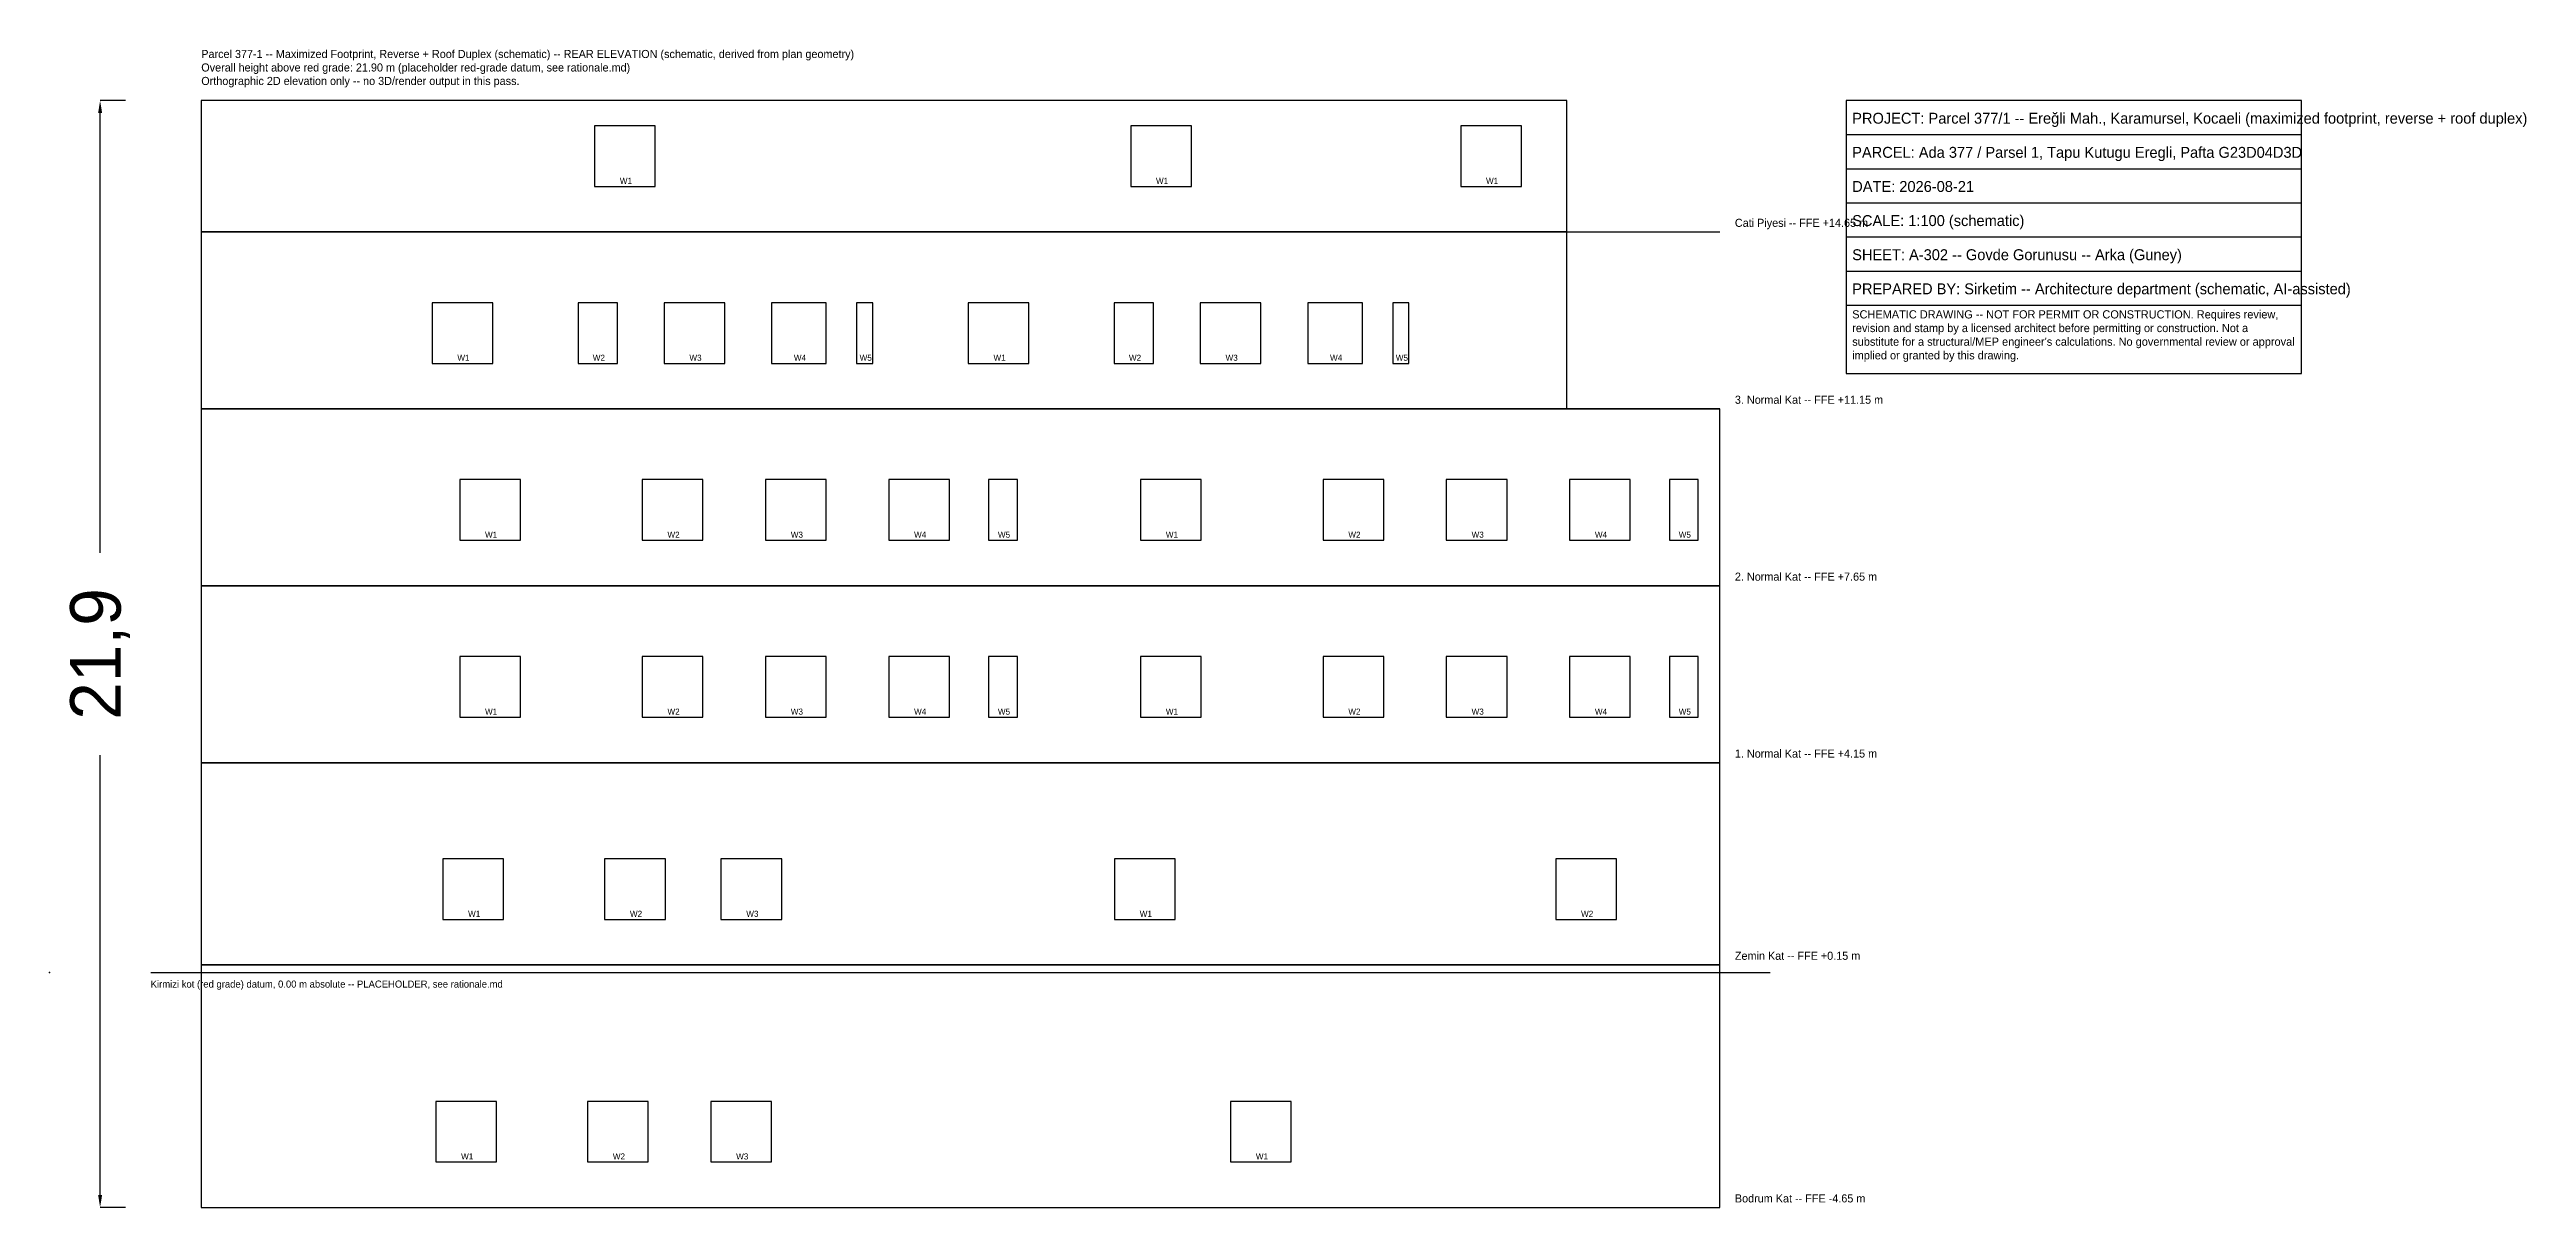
# Model space of a CAD drawing. Header units: metres. Extents: x 0 to 49, y -4.6 to 18.3.
import ezdxf

# ---------------------------------------------------------------- set-up
doc = ezdxf.new("R2010")
doc.units = ezdxf.units.M
for name, color, linetype in [('A-ANNO-DIMS', 6, 'Continuous'), ('A-ANNO-NOTE', 7, 'Continuous'), ('A-ANNO-TTLB', 7, 'Continuous'), ('A-ELEV-GLAZ', 5, 'Continuous'), ('A-ELEV-WALL', 7, 'Continuous'), ('C-TOPO', 1, 'Continuous'), ('Z-DATA-NOPLOT', 8, 'Continuous')]:
    doc.layers.add(name, color=color, linetype=linetype)
doc.dimstyles.get("Standard").update_dxf_attribs({"dimtxt": 2.5, "dimasz": 2.5, "dimexe": 1.25, "dimexo": 0.625, "dimtad": 1, "dimcen": 2.5, "dimazin": 3, "dimtfac": 1, "dimtmove": 0, "dimatfit": 3})

# ---------------------------------------------------------------- blocks, each defined once
blk = doc.blocks.new('_CLOSEDFILLED')
at = {"color": 0, "linetype": 'BYBLOCK'}
blk.add_solid([(-1, 0.16), (0, 0), (-1, -0.16)], dxfattribs=at)
blk = doc.blocks.new('*D1')
for p, q in [((1.5, 17.25), (1, 17.25)), ((1, 8.3), (1, 17)), ((1, -4.4), (1, 4.3)), ((1.5, -4.65), (1, -4.65))]:
    blk.add_line(p, q)
at = {"layer": 'Defpoints'}
for p in [(1.5, 17.25), (1, -4.65), (1.5, -4.65)]:
    blk.add_point(p, dxfattribs=at)
at = {"layer": 'A-ANNO-DIMS', "xscale": 0.25, "yscale": 0.25}
for p, rotation in [((1, 17.25), 90), ((1, -4.65), 270)]:
    blk.add_blockref('_CLOSEDFILLED', p, dxfattribs=dict(at, rotation=rotation))
at = {"layer": 'A-ANNO-DIMS', "insert": (1, 6.3), "char_height": 1, "attachment_point": 5, "rotation": 90}
blk.add_mtext('21,9', dxfattribs=at)

msp = doc.modelspace()

# ---------------------------------------------------------------- linework, layer by layer
at = {"layer": 'A-ANNO-TTLB'}
for p, q in [((35.52, 16.575), (44.52, 16.575)), ((35.52, 15.9), (44.52, 15.9)), ((35.52, 15.225), (44.52, 15.225)), ((35.52, 14.55), (44.52, 14.55)), ((35.52, 13.875), (44.52, 13.875)), ((35.52, 13.2), (44.52, 13.2))]:
    msp.add_line(p, q, dxfattribs=at)
msp.add_lwpolyline([(35.52, 11.85), (44.52, 11.85), (44.52, 17.25), (35.52, 17.25)], close=True, dxfattribs=at)
at = {"layer": 'A-ELEV-GLAZ'}
for points in [[(10.775, 15.55), (11.975, 15.55), (11.975, 16.75), (10.775, 16.75)], [(21.375, 15.55), (22.575, 15.55), (22.575, 16.75), (21.375, 16.75)], [(27.9, 15.55), (29.1, 15.55), (29.1, 16.75), (27.9, 16.75)], [(7.563, 12.05), (8.763, 12.05), (8.763, 13.25), (7.563, 13.25)], [(10.451, 12.05), (11.228, 12.05), (11.228, 13.25), (10.451, 13.25)], [(12.151, 12.05), (13.351, 12.05), (13.351, 13.25), (12.151, 13.25)], [(14.275, 12.05), (15.357, 12.05), (15.357, 13.25), (14.275, 13.25)], [(15.957, 12.05), (16.275, 12.05), (16.275, 13.25), (15.957, 13.25)], [(18.163, 12.05), (19.363, 12.05), (19.363, 13.25), (18.163, 13.25)], [(21.051, 12.05), (21.828, 12.05), (21.828, 13.25), (21.051, 13.25)], [(22.751, 12.05), (23.951, 12.05), (23.951, 13.25), (22.751, 13.25)], [(24.875, 12.05), (25.957, 12.05), (25.957, 13.25), (24.875, 13.25)], [(26.557, 12.05), (26.875, 12.05), (26.875, 13.25), (26.557, 13.25)], [(8.11, 8.55), (9.31, 8.55), (9.31, 9.75), (8.11, 9.75)], [(11.717, 8.55), (12.917, 8.55), (12.917, 9.75), (11.717, 9.75)], [(14.155, 8.55), (15.355, 8.55), (15.355, 9.75), (14.155, 9.75)], [(16.592, 8.55), (17.792, 8.55), (17.792, 9.75), (16.592, 9.75)], [(18.565, 8.55), (19.135, 8.55), (19.135, 9.75), (18.565, 9.75)], [(21.57, 8.55), (22.77, 8.55), (22.77, 9.75), (21.57, 9.75)], [(25.178, 8.55), (26.378, 8.55), (26.378, 9.75), (25.178, 9.75)], [(27.615, 8.55), (28.815, 8.55), (28.815, 9.75), (27.615, 9.75)], [(30.053, 8.55), (31.253, 8.55), (31.253, 9.75), (30.053, 9.75)], [(32.025, 8.55), (32.595, 8.55), (32.595, 9.75), (32.025, 9.75)], [(8.11, 5.05), (9.31, 5.05), (9.31, 6.25), (8.11, 6.25)], [(11.717, 5.05), (12.917, 5.05), (12.917, 6.25), (11.717, 6.25)], [(14.155, 5.05), (15.355, 5.05), (15.355, 6.25), (14.155, 6.25)], [(16.592, 5.05), (17.792, 5.05), (17.792, 6.25), (16.592, 6.25)], [(18.565, 5.05), (19.135, 5.05), (19.135, 6.25), (18.565, 6.25)], [(21.57, 5.05), (22.77, 5.05), (22.77, 6.25), (21.57, 6.25)], [(25.178, 5.05), (26.378, 5.05), (26.378, 6.25), (25.178, 6.25)], [(27.615, 5.05), (28.815, 5.05), (28.815, 6.25), (27.615, 6.25)], [(30.053, 5.05), (31.253, 5.05), (31.253, 6.25), (30.053, 6.25)], [(32.025, 5.05), (32.595, 5.05), (32.595, 6.25), (32.025, 6.25)], [(7.775, 1.05), (8.975, 1.05), (8.975, 2.25), (7.775, 2.25)], [(10.975, 1.05), (12.175, 1.05), (12.175, 2.25), (10.975, 2.25)], [(13.275, 1.05), (14.475, 1.05), (14.475, 2.25), (13.275, 2.25)], [(21.054, 1.05), (22.254, 1.05), (22.254, 2.25), (21.054, 2.25)], [(29.779, 1.05), (30.979, 1.05), (30.979, 2.25), (29.779, 2.25)], [(7.637, -3.75), (8.837, -3.75), (8.837, -2.55), (7.637, -2.55)], [(10.637, -3.75), (11.837, -3.75), (11.837, -2.55), (10.637, -2.55)], [(13.075, -3.75), (14.275, -3.75), (14.275, -2.55), (13.075, -2.55)], [(23.35, -3.75), (24.55, -3.75), (24.55, -2.55), (23.35, -2.55)]]:
    msp.add_lwpolyline(points, close=True, dxfattribs=at)
at = {"layer": 'A-ELEV-WALL'}
for p, q in [((3, 14.65), (33.02, 14.65)), ((3, 11.15), (33.02, 11.15)), ((3, 7.65), (33.02, 7.65)), ((3, 4.15), (33.02, 4.15)), ((3, 0.15), (33.02, 0.15)), ((3, -4.65), (33.02, -4.65))]:
    msp.add_line(p, q, dxfattribs=at)
for points in [[(3, 14.65), (30, 14.65), (30, 17.25), (3, 17.25)], [(3, 11.15), (30, 11.15), (30, 14.65), (3, 14.65)], [(3, 7.65), (33.02, 7.65), (33.02, 11.15), (3, 11.15)], [(3, 4.15), (33.02, 4.15), (33.02, 7.65), (3, 7.65)], [(3, 0.15), (33.02, 0.15), (33.02, 4.15), (3, 4.15)], [(3, -4.65), (33.02, -4.65), (33.02, 0.15), (3, 0.15)]]:
    msp.add_lwpolyline(points, close=True, dxfattribs=at)
at = {"layer": 'C-TOPO'}
msp.add_line((2, 0), (34.02, 0), dxfattribs=at)
at = {"layer": 'Z-DATA-NOPLOT'}
msp.add_point((0, 0), dxfattribs=at)

# ---------------------------------------------------------------- texts
at = {"layer": 'A-ANNO-NOTE'}
for s, p in [('Cati Piyesi -- FFE +14.65 m', (33.32, 14.75)), ('3. Normal Kat -- FFE +11.15 m', (33.32, 11.25)), ('2. Normal Kat -- FFE +7.65 m', (33.32, 7.75)), ('1. Normal Kat -- FFE +4.15 m', (33.32, 4.25)), ('Zemin Kat -- FFE +0.15 m', (33.32, 0.25)), ('Bodrum Kat -- FFE -4.65 m', (33.32, -4.55))]:
    msp.add_text(s, height=0.16, dxfattribs=at).set_placement(p)
at = {"layer": 'A-ANNO-NOTE', "insert": (3, 18.25), "char_height": 0.16, "attachment_point": 1}
msp.add_mtext('Parcel 377-1 -- Maximized Footprint, Reverse + Roof Duplex (schematic) -- REAR ELEVATION (schematic, derived from plan geometry)\\POverall height above red grade: 21.90 m (placeholder red-grade datum, see rationale.md)\\POrthographic 2D elevation only -- no 3D/render output in this pass.', dxfattribs=at)
at = {"layer": 'A-ANNO-TTLB'}
for s, p in [('PROJECT: Parcel 377/1 -- Ereğli Mah., Karamursel, Kocaeli (maximized footprint, reverse + roof duplex)', (35.64, 16.791)), ('PARCEL: Ada 377 / Parsel 1, Tapu Kutugu Eregli, Pafta G23D04D3D', (35.64, 16.116)), ('DATE: 2026-08-21', (35.64, 15.441)), ('SCALE: 1:100 (schematic)', (35.64, 14.766)), ('SHEET: A-302 -- Govde Gorunusu -- Arka (Guney)', (35.64, 14.091)), ('PREPARED BY: Sirketim -- Architecture department (schematic, AI-assisted)', (35.64, 13.416))]:
    msp.add_text(s, height=0.216, dxfattribs=at).set_placement(p)
at = {"layer": 'A-ANNO-TTLB', "insert": (35.64, 13.1), "char_height": 0.162, "width": 8.76, "attachment_point": 1}
msp.add_mtext("SCHEMATIC DRAWING -- NOT FOR PERMIT OR CONSTRUCTION. Requires review, revision and stamp by a licensed architect before permitting or construction. Not a substitute for a structural/MEP engineer's calculations. No governmental review or approval implied or granted by this drawing.", dxfattribs=at)
at = {"layer": 'A-ELEV-GLAZ'}
for s, p in [('W1', (11.275, 15.6)), ('W1', (21.875, 15.6)), ('W1', (28.4, 15.6)), ('W1', (8.063, 12.1)), ('W2', (10.74, 12.1)), ('W3', (12.651, 12.1)), ('W4', (14.716, 12.1)), ('W5', (16.016, 12.1)), ('W1', (18.663, 12.1)), ('W2', (21.34, 12.1)), ('W3', (23.251, 12.1)), ('W4', (25.316, 12.1)), ('W5', (26.616, 12.1)), ('W1', (8.61, 8.6)), ('W2', (12.217, 8.6)), ('W3', (14.655, 8.6)), ('W4', (17.092, 8.6)), ('W5', (18.75, 8.6)), ('W1', (22.07, 8.6)), ('W2', (25.678, 8.6)), ('W3', (28.115, 8.6)), ('W4', (30.553, 8.6)), ('W5', (32.21, 8.6)), ('W1', (8.61, 5.1)), ('W2', (12.217, 5.1)), ('W3', (14.655, 5.1)), ('W4', (17.092, 5.1)), ('W5', (18.75, 5.1)), ('W1', (22.07, 5.1)), ('W2', (25.678, 5.1)), ('W3', (28.115, 5.1)), ('W4', (30.553, 5.1)), ('W5', (32.21, 5.1)), ('W1', (8.275, 1.1)), ('W2', (11.475, 1.1)), ('W3', (13.775, 1.1)), ('W1', (21.554, 1.1)), ('W2', (30.279, 1.1)), ('W1', (8.137, -3.7)), ('W2', (11.137, -3.7)), ('W3', (13.575, -3.7)), ('W1', (23.85, -3.7))]:
    msp.add_text(s, height=0.12, dxfattribs=at).set_placement(p)
at = {"layer": 'C-TOPO'}
msp.add_text('Kirmizi kot (red grade) datum, 0.00 m absolute -- PLACEHOLDER, see rationale.md', height=0.14, dxfattribs=at).set_placement((2, -0.3))

# ---------------------------------------------------------------- dimensions: what is measured, and where the dimension line sits
at = {"layer": 'A-ANNO-DIMS'}
dim = msp.add_linear_dim(base=(1, -4.65), p1=(1.5, -4.65), p2=(1.5, 17.25), angle=90, dimstyle='Standard', dxfattribs=at)
dim.commit()
dim.dimension.update_dxf_attribs({"geometry": '*D1', "text_midpoint": (1, 6.3)})

doc.saveas('drawing.dxf')
